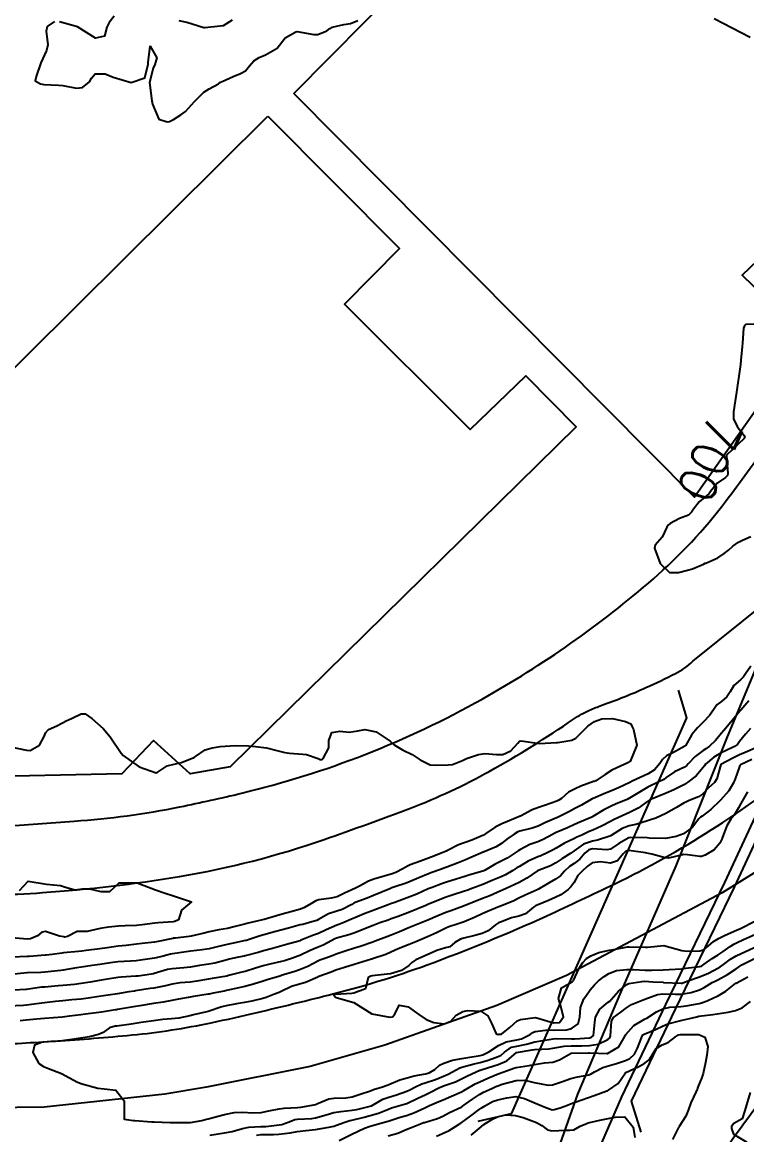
# Model space of a CAD drawing. Header units: metres. Extents: x 286371 to 293043, y 7462578 to 7466404.
# Drawn here: x 287426 to 287505.7, y 7465590.2 to 7465712.5 of the extents above; entities that cross this region are included whole.
import ezdxf
from ezdxf.enums import TextEntityAlignment as Align

# ---------------------------------------------------------------- set-up
doc = ezdxf.new("R2010")
doc.units = ezdxf.units.M
doc.header["$MEASUREMENT"] = 0
for name, color, linetype in [('Cotas', 45, 'Continuous'), ('Curvas de Nivel 1m', 11, 'Continuous'), ('Curvas de Nivel 5m', 15, 'Continuous'), ('Edificações', 30, 'Continuous'), ('Pontes_Viadutos_Tubos', 190, 'Continuous'), ('Vias primárias', 230, 'Continuous')]:
    doc.layers.add(name, color=color, linetype=linetype)
doc.styles.add('Style-STANDARD', font='STANDARD.shx')

msp = doc.modelspace()

# ---------------------------------------------------------------- linework, layer by layer
at = {"layer": 'Curvas de Nivel 1m', "flags": 128}
for points, elevation in [([(287505.95, 7465637.9), (287505.07, 7465636.86), (287505.03, 7465636.82), (287504.98, 7465636.76), (287504.12, 7465635.72), (287503.42, 7465634.89), (287503.21, 7465634.63), (287502.95, 7465634.33), (287502.28, 7465633.55), (287501.62, 7465632.91), (287501.21, 7465632.63), (287500.92, 7465632.45), (287500.06, 7465631.79), (287499.28, 7465630.95), (287499.1, 7465630.75), (287498.89, 7465630.6), (287497.78, 7465630.07), (287496.87, 7465629.45), (287496.6, 7465629.26), (287496.07, 7465629), (287494.85, 7465628.41), (287493.2, 7465627.41), (287492.84, 7465627.18), (287492.75, 7465627.14), (287492.57, 7465627.06), (287491.35, 7465626.56), (287490.82, 7465626.32), (287490, 7465625.91), (287488.81, 7465625.18), (287488.77, 7465625.15), (287488.68, 7465625.12), (287487.37, 7465624.57), (287486.79, 7465624.3), (287486.01, 7465623.93), (287484.78, 7465623.4), (287484.62, 7465623.33), (287484.35, 7465623.18), (287483.34, 7465622.63), (287482.76, 7465622.4), (287481.88, 7465622.09), (287480.75, 7465621.52), (287480.58, 7465621.4), (287480.37, 7465621.24), (287479.38, 7465620.61), (287478.73, 7465620.25), (287478.07, 7465619.93), (287476.95, 7465619.29), (287476.8, 7465619.21), (287476.71, 7465619.18), (287475.26, 7465618.76), (287474.7, 7465618.59), (287473.75, 7465618.28), (287472.69, 7465617.95), (287472.25, 7465617.8), (287471.11, 7465617.38), (287470.8, 7465617.26), (287470.68, 7465617.21), (287469.42, 7465616.65), (287468.67, 7465616.34), (287466.9, 7465615.69), (287466.66, 7465615.61), (287466.29, 7465615.46), (287465.12, 7465615.01), (287464.64, 7465614.84), (287463.66, 7465614.48), (287462.63, 7465614.05), (287462.26, 7465613.89), (287461.39, 7465613.53), (287460.84, 7465613.32), (287460.62, 7465613.23), (287459.47, 7465612.7), (287458.61, 7465612.32), (287458.07, 7465612.12), (287456.8, 7465611.6), (287456.66, 7465611.54), (287456.59, 7465611.52), (287455.09, 7465611.12), (287454.58, 7465610.97), (287453.56, 7465610.67), (287452.58, 7465610.4), (287452, 7465610.24), (287450.57, 7465609.86), (287450.43, 7465609.83), (287449.83, 7465609.71), (287448.8, 7465609.48), (287448.56, 7465609.42), (287447.22, 7465609.07), (287446.55, 7465608.95), (287445.52, 7465608.8), (287444.55, 7465608.63), (287443.8, 7465608.54), (287442.54, 7465608.44), (287442.02, 7465608.34), (287440.54, 7465607.9), (287440.49, 7465607.89), (287440.24, 7465607.85), (287438.77, 7465607.64), (287438.54, 7465607.61), (287436.93, 7465607.51), (287436.54, 7465607.47), (287435.21, 7465607.26), (287434.53, 7465607.15), (287433.51, 7465606.98), (287432.53, 7465606.82), (287431.79, 7465606.72), (287430.52, 7465606.6), (287429.98, 7465606.56), (287428.52, 7465606.43), (287428.16, 7465606.4), (287426.52, 7465606.16), (287426.43, 7465606.15), (287425.07, 7465606.09)], 699), ([(287424.92, 7465632.79), (287426.51, 7465632.46), (287426.91, 7465632.45), (287427.95, 7465633.01), (287428.48, 7465634.03), (287428.59, 7465634.38), (287428.94, 7465634.73), (287429.83, 7465635.13), (287430.96, 7465635.74), (287431.13, 7465635.82), (287431.53, 7465635.99), (287432.5, 7465636.45), (287432.97, 7465636.45), (287433.69, 7465635.95), (287434.95, 7465634.84), (287435.72, 7465633.92), (287436.91, 7465632.15), (287437.12, 7465631.9), (287438.89, 7465630.62), (287440.76, 7465629.96), (287440.88, 7465630.01), (287441.97, 7465630.74), (287442.89, 7465630.98), (287443.56, 7465631.13), (287444.9, 7465631.66), (287444.99, 7465631.7), (287445.1, 7465631.78), (287446.17, 7465632.51), (287446.92, 7465632.72), (287447.8, 7465632.86), (287448.92, 7465632.96), (287449.65, 7465632.99), (287450.92, 7465632.96), (287451.71, 7465632.89), (287452.92, 7465632.71), (287454.18, 7465632.38), (287454.91, 7465632.2), (287455.42, 7465632.13), (287456.91, 7465632.03), (287457.32, 7465632.01), (287458.57, 7465631.57), (287458.8, 7465631.46), (287458.9, 7465631.43), (287459.01, 7465631.45), (287459.15, 7465631.56), (287459.76, 7465632.72), (287459.74, 7465633.55), (287460.09, 7465634.41), (287460.95, 7465634.55), (287462, 7465634.46), (287462.95, 7465634.6), (287463.7, 7465634.74), (287464.95, 7465634.5), (287466.49, 7465633.45), (287466.93, 7465633.04), (287467.86, 7465632.49), (287468.91, 7465632.01), (287469.79, 7465631.4), (287470.9, 7465630.85), (287471.45, 7465630.82), (287472.89, 7465630.87), (287473.35, 7465630.9), (287474.47, 7465631.33), (287474.74, 7465631.48), (287474.9, 7465631.55), (287476.21, 7465632.01), (287476.91, 7465632.09), (287478.2, 7465631.99), (287478.91, 7465631.99), (287479.79, 7465632.38), (287480.55, 7465633.24), (287480.72, 7465633.45), (287480.93, 7465633.5), (287482.92, 7465633.2), (287484.79, 7465633.31), (287484.93, 7465633.33), (287486.5, 7465633.58), (287486.93, 7465633.8), (287487.61, 7465634.47), (287488.26, 7465635.12), (287488.96, 7465635.62), (287489.78, 7465635.91), (287490.97, 7465635.94), (287492.39, 7465635.63), (287492.96, 7465635.35), (287493.11, 7465635.04), (287493.25, 7465634.74), (287493.64, 7465633.03), (287492.9, 7465631.22), (287492.64, 7465631.06), (287491.42, 7465630.54), (287490.88, 7465630.26), (287490.16, 7465629.81), (287489.11, 7465629.11), (287488.94, 7465629.04), (287488.86, 7465629.01), (287487.49, 7465628.5), (287486.85, 7465628.23), (287486.13, 7465627.87), (287485.34, 7465627.17), (287485.05, 7465626.96), (287484.83, 7465626.86), (287483.6, 7465626.41), (287482.82, 7465626.15), (287482.12, 7465625.91), (287480.84, 7465625.23), (287480.82, 7465625.22), (287479.42, 7465624.63), (287478.79, 7465624.36), (287478.05, 7465624.01), (287477.02, 7465623.29), (287476.87, 7465623.19), (287476.77, 7465623.14), (287475.5, 7465622.58), (287474.76, 7465622.33), (287474.01, 7465622.08), (287472.74, 7465621.39), (287472.72, 7465621.38), (287472.67, 7465621.36), (287471.31, 7465620.81), (287470.73, 7465620.6), (287469.85, 7465620.28), (287468.72, 7465619.85), (287468.42, 7465619.72), (287467.9, 7465619.43), (287467.11, 7465619.03), (287466.71, 7465618.88), (287465.84, 7465618.6), (287464.7, 7465618.28), (287464.11, 7465618.07), (287463.12, 7465617.51), (287462.84, 7465617.36), (287462.68, 7465617.29), (287461.47, 7465616.73), (287460.67, 7465616.36), (287460.03, 7465616.19), (287458.66, 7465616), (287458.33, 7465615.91), (287457.78, 7465615.59), (287457.08, 7465615.17), (287456.64, 7465615), (287455.58, 7465614.68), (287454.64, 7465614.43), (287454.02, 7465614.26), (287452.63, 7465613.87), (287452.46, 7465613.83), (287451.83, 7465613.68), (287450.87, 7465613.44), (287450.62, 7465613.37), (287449.3, 7465613.03), (287448.61, 7465612.88), (287447.65, 7465612.7), (287446.61, 7465612.48), (287446.03, 7465612.34), (287444.61, 7465612.03), (287444.4, 7465611.99), (287442.88, 7465611.81), (287442.63, 7465611.79), (287442.6, 7465611.78), (287440.99, 7465611.44), (287440.6, 7465611.37), (287439.24, 7465611.22), (287438.59, 7465611.14), (287437.48, 7465611), (287436.59, 7465610.91), (287435.39, 7465610.74), (287434.58, 7465610.62), (287433.06, 7465610.44), (287432.58, 7465610.38), (287432.22, 7465610.34), (287430.58, 7465610.18), (287430.41, 7465610.17), (287429.33, 7465610.02), (287428.67, 7465609.94), (287428.57, 7465609.92), (287426.84, 7465609.79), (287426.57, 7465609.78), (287424.94, 7465609.72)], 701), ([(287506.15, 7465634.85), (287505.59, 7465634.21), (287504.93, 7465633.41), (287504.69, 7465633.11), (287504.36, 7465632.87), (287503.39, 7465632.41), (287502.91, 7465632.19), (287502.1, 7465631.71), (287501.19, 7465630.92), (287501.06, 7465630.76), (287500.89, 7465630.51), (287500.15, 7465629.66), (287499.26, 7465628.95), (287499.02, 7465628.79), (287498.86, 7465628.7), (287497.71, 7465628.11), (287496.85, 7465627.76), (287495.07, 7465627.02), (287494.83, 7465626.87), (287493.77, 7465626.09), (287492.81, 7465625.62), (287492.42, 7465625.45), (287491.62, 7465625.07), (287491.07, 7465624.81), (287490.8, 7465624.66), (287489.76, 7465624.12), (287488.78, 7465623.69), (287488.39, 7465623.51), (287487.57, 7465623.13), (287487.02, 7465622.89), (287486.77, 7465622.77), (287485.68, 7465622.24), (287484.75, 7465621.7), (287484.42, 7465621.5), (287483.77, 7465621.19), (287483.06, 7465620.87), (287482.74, 7465620.74), (287481.69, 7465620.25), (287480.72, 7465619.69), (287480.44, 7465619.52), (287479.99, 7465619.25), (287479.18, 7465618.78), (287478.7, 7465618.55), (287477.81, 7465618.16), (287476.69, 7465617.71), (287476.39, 7465617.6), (287475.61, 7465617.31), (287474.95, 7465617.05), (287474.68, 7465616.96), (287473.45, 7465616.57), (287472.67, 7465616.3), (287471.99, 7465616.04), (287470.66, 7465615.49), (287470.59, 7465615.46), (287470.43, 7465615.39), (287468.64, 7465614.66), (287467.37, 7465614.18), (287466.63, 7465613.91), (287466.3, 7465613.79), (287465.36, 7465613.47), (287464.82, 7465613.28), (287464.62, 7465613.2), (287463.41, 7465612.7), (287462.61, 7465612.39), (287461.95, 7465612.18), (287460.6, 7465611.79), (287460.42, 7465611.72), (287460.1, 7465611.55), (287459.12, 7465611.03), (287458.58, 7465610.8), (287457.72, 7465610.45), (287456.57, 7465609.91), (287456.35, 7465609.82), (287455.78, 7465609.62), (287454.88, 7465609.31), (287454.56, 7465609.22), (287453.28, 7465608.93), (287452.55, 7465608.75), (287451.71, 7465608.51), (287450.54, 7465608.15), (287450.19, 7465608.05), (287448.86, 7465607.72), (287448.6, 7465607.66), (287448.53, 7465607.64), (287446.91, 7465607.37), (287446.53, 7465607.29), (287445.23, 7465607.06), (287444.52, 7465606.98), (287443.42, 7465606.9), (287442.52, 7465606.73), (287441.78, 7465606.56), (287440.51, 7465606.31), (287440.12, 7465606.25), (287438.51, 7465606.01), (287438.39, 7465605.99), (287437.77, 7465605.89), (287436.5, 7465605.68), (287434.98, 7465605.46), (287434.5, 7465605.38), (287433.27, 7465605.19), (287432.5, 7465605.1), (287431.48, 7465605.01), (287430.5, 7465604.92), (287429.68, 7465604.84), (287428.49, 7465604.7), (287427.91, 7465604.63), (287426.49, 7465604.42), (287426.16, 7465604.4), (287424.49, 7465604.33)], 698), ([(287506.92, 7465632.79), (287505.55, 7465632.22), (287504.91, 7465631.94), (287504.18, 7465631.6), (287502.89, 7465630.89), (287502.44, 7465629.33), (287502.16, 7465628.9), (287501.48, 7465628.29), (287500.84, 7465627.65), (287500.43, 7465627.35), (287499.4, 7465626.95), (287499.01, 7465626.77), (287498.83, 7465626.67), (287498.01, 7465626.16), (287496.81, 7465625.51), (287495.74, 7465625.01), (287495.04, 7465624.79), (287494.8, 7465624.71), (287493.53, 7465624.31), (287492.79, 7465624.14), (287492.01, 7465623.84), (287490.82, 7465623.08), (287490.79, 7465623.07), (287490.77, 7465623.06), (287489.3, 7465622.57), (287488.76, 7465622.48), (287487.76, 7465622.13), (287486.75, 7465621.39), (287486.61, 7465621.29), (287486.37, 7465621.15), (287485.38, 7465620.52), (287484.73, 7465620.07), (287484.15, 7465619.75), (287482.71, 7465619.2), (287481.53, 7465618.4), (287480.69, 7465617.93), (287480.23, 7465617.71), (287479.26, 7465617.26), (287478.87, 7465617.08), (287478.68, 7465616.99), (287477.48, 7465616.47), (287476.67, 7465616.15), (287476.05, 7465615.92), (287474.65, 7465615.35), (287474.63, 7465615.35), (287474.57, 7465615.33), (287473.18, 7465614.81), (287472.64, 7465614.62), (287471.75, 7465614.25), (287470.63, 7465613.77), (287469.72, 7465613.4), (287468.62, 7465612.96), (287467.54, 7465612.51), (287466.6, 7465612.13), (287466.12, 7465611.95), (287464.87, 7465611.48), (287464.67, 7465611.4), (287464.59, 7465611.37), (287463.2, 7465610.89), (287462.58, 7465610.7), (287461.68, 7465610.42), (287460.57, 7465610.03), (287460.22, 7465609.89), (287459.31, 7465609.56), (287458.76, 7465609.37), (287458.56, 7465609.27), (287457.44, 7465608.7), (287456.54, 7465608.33), (287456.01, 7465608.14), (287454.53, 7465607.68), (287454.5, 7465607.67), (287454.37, 7465607.64), (287452.97, 7465607.21), (287452.53, 7465607.07), (287451.47, 7465606.73), (287450.52, 7465606.49), (287449.87, 7465606.35), (287448.51, 7465606.04), (287448.25, 7465605.99), (287447.05, 7465605.75), (287446.6, 7465605.65), (287446.5, 7465605.63), (287444.88, 7465605.39), (287444.5, 7465605.33), (287443.22, 7465605.08), (287442.49, 7465604.93), (287441.55, 7465604.76), (287440.49, 7465604.6), (287438.97, 7465604.37), (287438.48, 7465604.28), (287436.51, 7465603.95), (287436.47, 7465603.95), (287436.45, 7465603.94), (287436.28, 7465603.92), (287434.75, 7465603.66), (287434.47, 7465603.62), (287433.01, 7465603.43), (287432.47, 7465603.37), (287431.24, 7465603.22), (287430.47, 7465603.12), (287429.46, 7465603.03), (287428.47, 7465602.96), (287427.62, 7465602.89), (287426.47, 7465602.8), (287425.8, 7465602.73)], 697), ([(287506.29, 7465631.46), (287505.05, 7465630.86), (287504.97, 7465630.79), (287504.89, 7465630.58), (287504.44, 7465629.3), (287504.27, 7465628.87), (287503.74, 7465627.99), (287502.84, 7465626.97), (287502.79, 7465626.94), (287502.76, 7465626.9), (287501.79, 7465625.94), (287500.81, 7465625.22), (287500.63, 7465625.1), (287500.46, 7465624.93), (287499.74, 7465623.99), (287498.78, 7465623.28), (287497.97, 7465622.97), (287496.77, 7465622.77), (287494.99, 7465622.81), (287494.77, 7465622.82), (287492.94, 7465622.88), (287492.77, 7465622.84), (287491.64, 7465622.19), (287490.75, 7465621.59), (287490.34, 7465621.5), (287488.75, 7465621.61), (287488.36, 7465621.51), (287487.93, 7465621.13), (287487.37, 7465620.5), (287486.73, 7465620.01), (287486.21, 7465619.67), (287485.67, 7465619.16), (287485.22, 7465618.65), (287484.7, 7465618.28), (287483.98, 7465617.9), (287482.81, 7465617.2), (287482.73, 7465617.16), (287482.68, 7465617.13), (287481.36, 7465616.53), (287480.67, 7465616.19), (287480.03, 7465615.88), (287478.65, 7465615.31), (287478.62, 7465615.3), (287478.54, 7465615.27), (287477.21, 7465614.72), (287476.64, 7465614.46), (287475.85, 7465614.1), (287474.63, 7465613.59), (287474.43, 7465613.52), (287473.87, 7465613.34), (287472.94, 7465613.03), (287472.62, 7465612.89), (287471.59, 7465612.39), (287470.6, 7465611.94), (287469.32, 7465611.41), (287468.59, 7465611.12), (287467.4, 7465610.62), (287466.58, 7465610.25), (287466.01, 7465610.02), (287464.56, 7465609.52), (287464.54, 7465609.51), (287464.45, 7465609.49), (287463.01, 7465609.06), (287462.56, 7465608.92), (287461.49, 7465608.59), (287460.54, 7465608.27), (287460.02, 7465608.08), (287458.65, 7465607.57), (287458.57, 7465607.54), (287458.53, 7465607.52), (287457.19, 7465606.93), (287456.52, 7465606.74), (287455.66, 7465606.47), (287454.51, 7465605.93), (287454.3, 7465605.84), (287453.77, 7465605.65), (287452.88, 7465605.28), (287452.5, 7465605.16), (287451.28, 7465604.89), (287450.49, 7465604.74), (287449.62, 7465604.58), (287448.48, 7465604.36), (287447.98, 7465604.24), (287446.47, 7465603.75), (287444.89, 7465603.36), (287444.47, 7465603.26), (287443.25, 7465603.02), (287442.46, 7465602.94), (287441.49, 7465602.86), (287440.46, 7465602.73), (287439.11, 7465602.53), (287438.45, 7465602.42), (287438, 7465602.34), (287436.45, 7465602.14), (287436.25, 7465602.11), (287435.64, 7465601.93), (287434.93, 7465601.44), (287434.43, 7465601.22), (287433.42, 7465600.96), (287432.43, 7465600.8), (287431.73, 7465600.68), (287430.42, 7465600.5), (287429.97, 7465600.46), (287428.42, 7465600.36), (287428.14, 7465600.32), (287427.38, 7465600.05), (287427.22, 7465599.24), (287427.87, 7465598.04), (287428.38, 7465597.7), (287428.92, 7465597.48), (287430.37, 7465596.94), (287432.1, 7465595.98), (287432.35, 7465595.88), (287432.49, 7465595.83), (287434.34, 7465595.3), (287435.04, 7465595.24), (287436.34, 7465595.08), (287437.26, 7465593.9), (287437.26, 7465592.95), (287437.24, 7465591.9), (287438.29, 7465591.76), (287438.43, 7465591.75), (287440.29, 7465591.61), (287440.54, 7465591.6), (287442.29, 7465591.55), (287442.57, 7465591.54), (287444.29, 7465591.52), (287444.53, 7465591.55), (287445.8, 7465591.77), (287446.3, 7465591.89), (287446.47, 7465591.94), (287448.3, 7465592.43), (287449.36, 7465592.65), (287450.31, 7465592.67), (287451.38, 7465592.6), (287452.31, 7465592.65), (287453.17, 7465592.8), (287454.31, 7465593.02), (287454.84, 7465593.1), (287456.32, 7465593.19), (287456.69, 7465593.22), (287458.32, 7465593.53), (287458.36, 7465593.54), (287458.45, 7465593.57), (287459.75, 7465594.14), (287460.33, 7465594.22), (287461.62, 7465594.24), (287462.34, 7465594.37), (287463.19, 7465594.65), (287464.35, 7465595.03), (287464.68, 7465595.15), (287465.66, 7465595.46), (287466.17, 7465595.65), (287466.36, 7465595.73), (287467.58, 7465596.23), (287468.37, 7465596.46), (287469.13, 7465596.65), (287470.38, 7465596.87), (287470.78, 7465596.99), (287471.41, 7465597.38), (287471.94, 7465597.83), (287472.39, 7465598.07), (287473.35, 7465598.4), (287474.4, 7465598.58), (287475.06, 7465598.67), (287476.41, 7465598.91), (287476.71, 7465598.99), (287477.35, 7465599.29), (287478.42, 7465599.99), (287479.26, 7465600.42), (287480.43, 7465600.61), (287480.94, 7465600.72), (287481.92, 7465601.21), (287482.21, 7465601.44), (287482.44, 7465601.54), (287483.9, 7465601.72), (287484.44, 7465601.69), (287485.89, 7465601.71), (287486.44, 7465601.87), (287487.18, 7465602.4), (287487.38, 7465603.13), (287487.43, 7465604.18), (287487.81, 7465605.12), (287488.1, 7465605.53), (287488.51, 7465606.13), (287488.96, 7465606.67), (287489.42, 7465607.1), (287490.05, 7465607.58), (287490.55, 7465607.9), (287491.38, 7465608.23), (287492.55, 7465608.34), (287493.26, 7465608.34), (287494.54, 7465608.3), (287495.27, 7465608.29), (287496.54, 7465608.33), (287497.19, 7465608.34), (287498.55, 7465608.43), (287499.01, 7465608.49), (287500.55, 7465608.69), (287500.74, 7465608.74), (287501.04, 7465608.93), (287501.93, 7465609.55), (287502.57, 7465609.98), (287503.13, 7465610.34), (287503.91, 7465610.88), (287504.32, 7465611.15), (287504.59, 7465611.29), (287505.37, 7465611.64), (287506.6, 7465612.19)], 696), ([(287425.72, 7465617.04), (287426.69, 7465618.06), (287428.69, 7465617.72), (287430.26, 7465617.58), (287430.69, 7465617.45), (287431.81, 7465617.11), (287432.68, 7465617.22), (287433.42, 7465617.21), (287434.68, 7465616.94), (287435.66, 7465616.94), (287436.69, 7465617.9), (287438.69, 7465617.87), (287438.69, 7465617.87), (287440.68, 7465617.13), (287441.74, 7465616.76), (287442.67, 7465616.44), (287444.66, 7465615.78), (287443.56, 7465614.89), (287443.21, 7465613.81), (287442.82, 7465613.63), (287442.63, 7465613.6), (287440.97, 7465613.5), (287440.63, 7465613.46), (287439.24, 7465613.25), (287438.62, 7465613.2), (287437.36, 7465613.16), (287436.62, 7465613.11), (287435.52, 7465613.02), (287434.62, 7465612.86), (287433.19, 7465612.54), (287432.61, 7465612.54), (287432.06, 7465612.54), (287431.02, 7465612), (287430.68, 7465611.92), (287430.6, 7465611.93), (287430.15, 7465612.01), (287428.61, 7465612.54), (287428.19, 7465612.46), (287427.71, 7465612.05), (287426.95, 7465611.71), (287426.6, 7465611.68), (287424.87, 7465611.82)], 702), ([(287446.67, 7465590.15), (287448.27, 7465590.4), (287449.12, 7465590.56), (287450.28, 7465590.88), (287450.95, 7465591.02), (287452.29, 7465591.08), (287452.83, 7465591.11), (287454.29, 7465591.28), (287454.59, 7465591.33), (287455.4, 7465591.62), (287456.03, 7465591.87), (287456.3, 7465591.92), (287457.89, 7465591.99), (287458.3, 7465592.06), (287459.48, 7465592.39), (287460.31, 7465592.62), (287461.08, 7465592.76), (287462.31, 7465592.88), (287462.85, 7465592.97), (287464.32, 7465593.34), (287464.44, 7465593.37), (287464.64, 7465593.48), (287465.7, 7465594.09), (287466.34, 7465594.33), (287467.2, 7465594.58), (287468.35, 7465594.99), (287468.65, 7465595.12), (287469.2, 7465595.41), (287469.99, 7465595.77), (287470.36, 7465595.88), (287471.48, 7465596.26), (287472.37, 7465596.63), (287472.88, 7465596.86), (287473.75, 7465597.34), (287474.17, 7465597.56), (287474.39, 7465597.63), (287475.73, 7465597.97), (287476.39, 7465598.12), (287477.3, 7465598.38), (287478.4, 7465598.79), (287478.72, 7465598.95), (287479.09, 7465599.25), (287479.86, 7465599.8), (287480.42, 7465599.94), (287481.5, 7465600.14), (287482.42, 7465600.4), (287483.09, 7465600.53), (287484.43, 7465600.73), (287484.83, 7465600.77), (287486.43, 7465600.75), (287486.81, 7465600.75), (287488.43, 7465600.86), (287488.64, 7465600.91), (287488.85, 7465601.11), (287489.01, 7465602.55), (287489.09, 7465603.11), (287489.56, 7465604.01), (287490.49, 7465604.76), (287490.68, 7465604.89), (287490.86, 7465605.08), (287491.62, 7465605.96), (287492.52, 7465606.7), (287492.77, 7465606.8), (287494.19, 7465607.03), (287494.49, 7465607.06), (287494.52, 7465607.06), (287495.4, 7465607.01), (287496.52, 7465606.95), (287496.58, 7465606.94), (287498.52, 7465606.84), (287498.63, 7465606.85), (287498.89, 7465606.96), (287500.07, 7465607.41), (287500.53, 7465607.55), (287501.51, 7465607.95), (287502.55, 7465608.5), (287502.8, 7465608.65), (287503.15, 7465608.9), (287503.95, 7465609.5), (287504.57, 7465609.86), (287506.54, 7465610.79)], 697), ([(287451.8, 7465590.15), (287452.27, 7465590.21), (287453.69, 7465590.22), (287454.27, 7465590.25), (287455.5, 7465590.39), (287456.28, 7465590.53), (287457.23, 7465590.64), (287458.28, 7465590.75), (287459.75, 7465591.02), (287460.29, 7465591.14), (287461.4, 7465591.53), (287462.08, 7465591.74), (287462.3, 7465591.79), (287463.66, 7465592.14), (287464.31, 7465592.29), (287465.23, 7465592.55), (287466.32, 7465593), (287466.64, 7465593.13), (287467.69, 7465593.43), (287468.18, 7465593.58), (287468.33, 7465593.63), (287469.53, 7465594.2), (287470.34, 7465594.59), (287470.88, 7465594.85), (287471.92, 7465595.37), (287472.22, 7465595.5), (287472.36, 7465595.55), (287473.7, 7465596), (287474.36, 7465596.32), (287475.02, 7465596.67), (287476.37, 7465597.29), (287476.41, 7465597.3), (287477.91, 7465597.75), (287478.39, 7465597.9), (287479.33, 7465598.31), (287480.4, 7465599.23), (287482.11, 7465599.51), (287482.41, 7465599.55), (287483.94, 7465599.65), (287484.41, 7465599.71), (287485.65, 7465599.92), (287486.42, 7465599.96), (287487.56, 7465599.98), (287488.42, 7465600.01), (287489.37, 7465600.15), (287490.43, 7465600.67), (287490.66, 7465600.85), (287490.75, 7465601.08), (287490.85, 7465602.68), (287491.08, 7465603.08), (287491.88, 7465603.66), (287492.48, 7465604.14), (287493.04, 7465604.49), (287494.33, 7465605.03), (287494.45, 7465605.07), (287494.5, 7465605.09), (287495.89, 7465605.62), (287496.5, 7465605.68), (287497.85, 7465605.63), (287498.5, 7465605.64), (287499.62, 7465605.83), (287500.51, 7465606.13), (287501.05, 7465606.39), (287501.93, 7465606.91), (287502.31, 7465607.12), (287502.53, 7465607.22), (287503.62, 7465607.81), (287504.55, 7465608.43), (287504.8, 7465608.62), (287505.19, 7465608.86), (287506.56, 7465609.55)], 698), ([(287460.88, 7465589.54), (287462.28, 7465590.26), (287463.69, 7465590.9), (287464.29, 7465591.13), (287464.55, 7465591.22), (287465.46, 7465591.47), (287466.12, 7465591.63), (287466.3, 7465591.68), (287467.61, 7465592.12), (287468.3, 7465592.32), (287469.12, 7465592.6), (287470.31, 7465593.15), (287470.48, 7465593.23), (287470.84, 7465593.39), (287471.86, 7465593.83), (287472.33, 7465594.03), (287473.26, 7465594.42), (287474.34, 7465594.89), (287474.62, 7465595.05), (287475.04, 7465595.32), (287475.87, 7465595.79), (287476.35, 7465596.02), (287477.25, 7465596.4), (287478.37, 7465596.88), (287479.41, 7465597.25), (287480.11, 7465597.51), (287480.38, 7465597.59), (287481.78, 7465597.82), (287482.38, 7465597.93), (287483.49, 7465598.09), (287484.39, 7465598.18), (287485.14, 7465598.42), (287486.4, 7465599.14), (287488.33, 7465599.19), (287488.41, 7465599.19), (287490.37, 7465599.12), (287490.4, 7465599.13), (287491.64, 7465599.84), (287492.36, 7465601.06), (287492.38, 7465601.11), (287492.44, 7465601.22), (287493.29, 7465602.21), (287494.46, 7465602.88), (287494.56, 7465602.92), (287494.74, 7465603.02), (287495.79, 7465603.69), (287496.48, 7465604.03), (287497.25, 7465604.21), (287498.48, 7465604.3), (287499.07, 7465604.37), (287500.49, 7465604.62), (287500.74, 7465604.68), (287501.37, 7465604.92), (287502.15, 7465605.26), (287502.5, 7465605.43), (287503.44, 7465605.96), (287504.52, 7465606.84), (287504.54, 7465606.86), (287504.57, 7465606.87), (287505.85, 7465607.54)], 699), ([(287471.6, 7465590.04), (287472.27, 7465590.33), (287472.98, 7465590.65), (287474.09, 7465591.34), (287474.21, 7465591.41), (287474.29, 7465591.45), (287475.37, 7465592.25), (287476.31, 7465592.97), (287476.5, 7465593.11), (287476.8, 7465593.3), (287477.77, 7465593.84), (287478.33, 7465594.03), (287479.34, 7465594.25), (287480.33, 7465594.4), (287481.29, 7465594.18), (287482.32, 7465593.72), (287483.64, 7465593.18), (287484.13, 7465592.99), (287484.31, 7465592.94), (287484.53, 7465592.95), (287485.2, 7465593.16), (287486.01, 7465593.45), (287486.32, 7465593.57), (287487.47, 7465593.98), (287488.33, 7465594.3), (287488.93, 7465594.51), (287490.34, 7465595), (287490.4, 7465595.03), (287490.53, 7465595.08), (287491.58, 7465595.84), (287492.37, 7465596.98), (287492.4, 7465597.03), (287492.44, 7465597.05), (287493.78, 7465597.64), (287494.39, 7465597.98), (287494.98, 7465598.43), (287495.36, 7465599.01), (287495.75, 7465599.67), (287496.42, 7465600.09), (287497.07, 7465600.34), (287497.89, 7465600.97), (287498.23, 7465601.18), (287498.44, 7465601.21), (287500.15, 7465601.22), (287500.44, 7465601.2), (287501.13, 7465600.92), (287501.44, 7465599.9), (287501.32, 7465598.92), (287501.17, 7465598.14), (287500.93, 7465596.93), (287500.8, 7465596.5), (287500.35, 7465595.41), (287500.22, 7465595.07), (287500.16, 7465594.94), (287499.58, 7465593.69), (287499.32, 7465592.95), (287499.02, 7465592.24), (287498.29, 7465591.09), (287498.24, 7465591.01), (287498.21, 7465590.97), (287497.57, 7465589.67)], 701), ([(287475.42, 7465590.16), (287476.28, 7465590.88), (287476.52, 7465591.07), (287476.82, 7465591.3), (287477.7, 7465591.87), (287478.3, 7465592.17), (287479.19, 7465592.37), (287480.3, 7465592.32), (287481.15, 7465592.08), (287482.29, 7465591.65), (287482.61, 7465591.53), (287483.18, 7465591.2), (287483.82, 7465590.73), (287484.28, 7465590.63), (287485.82, 7465590.7), (287486.28, 7465590.68), (287486.69, 7465590.73), (287487.41, 7465591.13), (287488.01, 7465591.4), (287488.29, 7465591.49), (287489.58, 7465591.81), (287490.3, 7465591.95), (287491.24, 7465592.13), (287492.3, 7465592.17), (287493.24, 7465591.04), (287493.43, 7465589.88)], 702)]:
    msp.add_lwpolyline(points, dxfattribs=dict(at, elevation=elevation))
at = {"layer": 'Curvas de Nivel 5m', "flags": 128}
for points, elevation in [([(287429.6, 7465712.56), (287428.78, 7465712.03), (287428.66, 7465711.5), (287428.85, 7465710.03), (287428.72, 7465709.4), (287428.07, 7465708.04), (287427.58, 7465706.52), (287427.46, 7465706.05), (287428.03, 7465705.72), (287428.4, 7465705.67), (287430.03, 7465705.59), (287430.5, 7465705.53), (287432.02, 7465705.25), (287432.67, 7465705.32), (287433.44, 7465705.96), (287433.67, 7465706.33), (287434.05, 7465706.84), (287435.17, 7465706.81), (287436.04, 7465706.46), (287438.03, 7465705.89), (287439.52, 7465706.4), (287439.87, 7465707.87), (287439.88, 7465708.06), (287440.09, 7465709.86), (287440.83, 7465708.6), (287440.62, 7465707.86), (287440.45, 7465707.46), (287440.03, 7465705.86), (287440.3, 7465703.86), (287440.37, 7465703.49), (287441.06, 7465701.85), (287441.97, 7465701.54), (287442.22, 7465701.58), (287442.67, 7465701.82), (287443.48, 7465702.31), (287443.99, 7465702.68), (287444.98, 7465703.79), (287446.02, 7465704.82), (287446.61, 7465705.17), (287447.64, 7465705.74), (287447.86, 7465705.91), (287448.04, 7465706), (287449.24, 7465706.52), (287450.05, 7465706.86), (287450.59, 7465707.17), (287451.04, 7465707.69), (287451.51, 7465708.24), (287452.08, 7465708.63), (287452.81, 7465708.93), (287454.09, 7465709.64), (287454.95, 7465710.8), (287456.12, 7465711.45), (287456.27, 7465711.47), (287458.12, 7465711.16), (287458.56, 7465711.14), (287459.55, 7465711.56), (287459.87, 7465711.81), (287460.13, 7465711.95), (287461.41, 7465712.26), (287462.14, 7465712.34), (287462.96, 7465712.7)], 700), ([(287436.15, 7465713.17), (287435.58, 7465712.48), (287435.33, 7465711.94), (287435.09, 7465710.97), (287434.11, 7465710.76), (287432.13, 7465711.98), (287430.14, 7465712.55)], 700), ([(287449.14, 7465712.72), (287448.13, 7465712.11), (287447.8, 7465712.07), (287446.13, 7465711.88), (287446, 7465711.89), (287444.13, 7465712.45), (287443.3, 7465712.64)], 700), ([(287502.14, 7465712.91), (287504.13, 7465711.88), (287506.11, 7465710.85)], 700), ([(287507.18, 7465679.29), (287505.63, 7465679.28), (287505.43, 7465679.05), (287505.38, 7465678.86), (287505.25, 7465677.21), (287505.22, 7465676.86), (287505.09, 7465675.34), (287505.03, 7465674.86), (287504.84, 7465673.57), (287504.73, 7465672.87), (287504.58, 7465671.81), (287504.44, 7465670.87), (287504.26, 7465669.65), (287504.28, 7465668.88), (287504.66, 7465668.07), (287505.45, 7465667.08), (287505.5, 7465666.85), (287505.44, 7465666.73), (287503.5, 7465664.89), (287503.49, 7465664.82), (287503.65, 7465662.89), (287503.59, 7465662.68), (287503.38, 7465662.46), (287502.46, 7465661.82), (287501.74, 7465660.92), (287501.59, 7465660.68), (287501.35, 7465660.45), (287500.5, 7465659.78), (287499.85, 7465658.95), (287499.64, 7465658.63), (287499.31, 7465658.31), (287498.33, 7465657.95), (287497.3, 7465657.4), (287497.08, 7465657.2), (287496.94, 7465656.99), (287496.41, 7465655.87), (287495.64, 7465655.01), (287495.58, 7465654.69), (287496.2, 7465653), (287497.22, 7465652.01), (287498.2, 7465651.99), (287499.22, 7465652.27), (287499.76, 7465652.41), (287500.95, 7465652.93), (287501.15, 7465653.01), (287501.24, 7465653.04), (287502.53, 7465653.62), (287503.25, 7465654.08), (287503.71, 7465654.44), (287504.21, 7465654.88), (287504.81, 7465655.33), (287505.27, 7465655.56), (287506.18, 7465655.95)], 700), ([(287506.19, 7465641.72), (287505.6, 7465640.86), (287505.37, 7465640.52), (287505.03, 7465640.21), (287504.31, 7465639.59), (287503.89, 7465638.88), (287503.55, 7465638.35), (287503, 7465637.86), (287502.44, 7465637.45), (287502.05, 7465636.91), (287501.61, 7465636.28), (287500.96, 7465635.57), (287500.63, 7465635.26), (287500.31, 7465634.93), (287499.7, 7465634.19), (287498.97, 7465632.95), (287498.95, 7465632.93), (287498.92, 7465632.91), (287497.66, 7465632.22), (287496.91, 7465631.83), (287496.44, 7465631.45), (287496.18, 7465631), (287495.59, 7465630.3), (287494.88, 7465629.88), (287493.13, 7465629.05), (287492.86, 7465628.91), (287491.62, 7465628.31), (287490.85, 7465627.99), (287490.19, 7465627.75), (287488.83, 7465627.17), (287488.8, 7465627.15), (287488.73, 7465627.12), (287487.54, 7465626.42), (287486.82, 7465626.04), (287486.23, 7465625.73), (287485.14, 7465625.17), (287484.91, 7465625.06), (287484.8, 7465625.02), (287483.51, 7465624.48), (287482.79, 7465624.13), (287482.11, 7465623.89), (287480.78, 7465623.58), (287480.53, 7465623.49), (287480.13, 7465623.24), (287479.35, 7465622.67), (287478.76, 7465622.2), (287478.18, 7465621.85), (287476.85, 7465621.29), (287476.77, 7465621.27), (287476.74, 7465621.25), (287475.39, 7465620.66), (287474.73, 7465620.38), (287473.99, 7465620.07), (287472.72, 7465619.61), (287472.53, 7465619.54), (287472.05, 7465619.36), (287471.08, 7465619.01), (287470.71, 7465618.87), (287469.65, 7465618.45), (287468.69, 7465618.03), (287468.25, 7465617.86), (287467.03, 7465617.44), (287466.68, 7465617.32), (287466.47, 7465617.24), (287464.67, 7465616.5), (287463.96, 7465616.2), (287462.66, 7465615.71), (287462.52, 7465615.65), (287462.28, 7465615.52), (287461.22, 7465614.96), (287460.64, 7465614.76), (287459.72, 7465614.48), (287458.63, 7465613.86), (287458.44, 7465613.76), (287457.88, 7465613.59), (287456.9, 7465613.32), (287456.62, 7465613.25), (287455.34, 7465612.9), (287454.61, 7465612.7), (287453.78, 7465612.48), (287452.6, 7465612.16), (287452.22, 7465612.05), (287451.1, 7465611.69), (287450.72, 7465611.56), (287450.59, 7465611.53), (287449.1, 7465611.2), (287448.58, 7465611.1), (287447.47, 7465610.85), (287446.58, 7465610.64), (287445.84, 7465610.51), (287444.58, 7465610.36), (287444.07, 7465610.29), (287442.57, 7465610.07), (287442.36, 7465610.03), (287441.54, 7465609.83), (287440.76, 7465609.65), (287440.57, 7465609.61), (287439.05, 7465609.38), (287438.57, 7465609.32), (287437.96, 7465609.28), (287436.56, 7465609.2), (287435.73, 7465609.09), (287434.56, 7465608.9), (287433.73, 7465608.78), (287432.55, 7465608.61), (287432.01, 7465608.53), (287430.55, 7465608.29), (287430.3, 7465608.26), (287428.54, 7465608.05), (287428.53, 7465608.05), (287428.09, 7465608.04), (287426.61, 7465608), (287426.54, 7465607.99), (287424.82, 7465607.81)], 700), ([(287505.81, 7465627.89), (287505.21, 7465626.86), (287505.08, 7465626.62), (287504.82, 7465626.12), (287504.34, 7465625.34), (287503.97, 7465624.88), (287503.52, 7465624.16), (287503.06, 7465622.89), (287502.98, 7465622.68), (287502.76, 7465622.25), (287502.13, 7465621.53), (287501.14, 7465620.92), (287500.74, 7465620.78), (287500.59, 7465620.78), (287499.21, 7465620.96), (287498.77, 7465620.99), (287498.74, 7465620.99), (287498.65, 7465620.97), (287497.12, 7465620.61), (287496.74, 7465620.62), (287495.29, 7465621.02), (287494.75, 7465621.15), (287494.6, 7465621.17), (287492.75, 7465621.45), (287492.44, 7465621.37), (287492.14, 7465621.06), (287491.51, 7465620.3), (287490.73, 7465620.04), (287489.63, 7465620.2), (287488.73, 7465620.1), (287488.17, 7465619.68), (287487.57, 7465619.13), (287487.16, 7465618.68), (287486.7, 7465617.89), (287486.38, 7465617.46), (287486.07, 7465617.15), (287485.28, 7465616.56), (287484.67, 7465616.27), (287483.91, 7465615.94), (287482.66, 7465615.44), (287482.5, 7465615.37), (287482.28, 7465615.21), (287481.39, 7465614.47), (287480.64, 7465614.23), (287479.86, 7465614.02), (287478.63, 7465613.57), (287478.41, 7465613.48), (287478.09, 7465613.27), (287477.29, 7465612.61), (287476.61, 7465612.31), (287475.82, 7465612.09), (287474.6, 7465611.79), (287474.24, 7465611.69), (287473.61, 7465611.34), (287473.07, 7465610.86), (287472.58, 7465610.72), (287471.64, 7465610.43), (287470.57, 7465609.97), (287469.33, 7465609.41), (287468.87, 7465609.11), (287468.55, 7465608.8), (287467.76, 7465608.23), (287466.54, 7465607.88), (287466.17, 7465607.83), (287464.54, 7465607.67), (287464.38, 7465607.64), (287464.1, 7465607.49), (287463.79, 7465606.22), (287462.51, 7465605.75), (287462.3, 7465605.73), (287460.5, 7465605.6), (287460.46, 7465605.59), (287460.3, 7465605.55), (287460.5, 7465605.31), (287460.83, 7465605.21), (287462.49, 7465604.71), (287464.47, 7465603.48), (287466.47, 7465603.1), (287466.76, 7465603.16), (287467.02, 7465603.45), (287467.5, 7465604.43), (287468.49, 7465604.24), (287469.67, 7465603.41), (287470.47, 7465602.87), (287471.32, 7465602.52), (287472.46, 7465602.4), (287473.16, 7465602.66), (287473.78, 7465603.34), (287474.48, 7465603.74), (287475.02, 7465603.86), (287476.48, 7465603.76), (287477.23, 7465603.28), (287477.65, 7465602.47), (287478.18, 7465601.27), (287478.39, 7465601.21), (287478.44, 7465601.24), (287478.46, 7465601.24), (287478.74, 7465601.26), (287479.69, 7465602.01), (287480.47, 7465602.72), (287480.83, 7465602.87), (287482.47, 7465603.07), (287482.65, 7465603.03), (287484.46, 7465602.5), (287485.11, 7465602.52), (287485.56, 7465603.16), (287485.23, 7465604.43), (287485, 7465605.17), (287485.35, 7465606.34), (287486.53, 7465607.01), (287486.61, 7465607.07), (287486.65, 7465607.14), (287487.25, 7465608.44), (287487.7, 7465609.13), (287488.11, 7465609.58), (287488.58, 7465609.87), (287489.46, 7465610.22), (287490.58, 7465610.47), (287491.12, 7465610.54), (287492.59, 7465610.83), (287492.8, 7465610.84), (287494.59, 7465610.8), (287494.8, 7465610.81), (287496.59, 7465610.99), (287498.58, 7465610.44), (287499.16, 7465610.37), (287500.58, 7465610.39), (287500.97, 7465610.53), (287501.47, 7465610.92), (287502.07, 7465611.44), (287502.6, 7465611.76), (287503.35, 7465612.14), (287504.61, 7465612.68), (287505.05, 7465612.87), (287506.63, 7465613.68)], 695), ([(287466.27, 7465590.08), (287467.33, 7465590.38), (287468.27, 7465590.76), (287468.74, 7465590.96), (287469.83, 7465591.4), (287470.16, 7465591.52), (287470.29, 7465591.55), (287471.7, 7465591.97), (287472.3, 7465592.24), (287473.02, 7465592.63), (287474.31, 7465593.22), (287474.38, 7465593.26), (287474.47, 7465593.33), (287475.55, 7465594.1), (287476.33, 7465594.61), (287476.78, 7465594.86), (287477.67, 7465595.28), (287478.14, 7465595.49), (287478.35, 7465595.57), (287478.84, 7465595.75), (287480.36, 7465596.16), (287481.33, 7465596.19), (287482.36, 7465595.95), (287483.88, 7465595.65), (287484.35, 7465595.69), (287485.47, 7465596.05), (287486.36, 7465596.37), (287486.97, 7465596.53), (287488.37, 7465596.78), (287488.61, 7465596.87), (287488.97, 7465597.11), (287489.89, 7465597.59), (287490.38, 7465597.74), (287491.41, 7465598.04), (287492.39, 7465598.35), (287492.88, 7465598.57), (287493.37, 7465599.04), (287493.72, 7465599.72), (287494.21, 7465601.03), (287494.3, 7465601.16), (287494.44, 7465601.24), (287495.68, 7465601.77), (287496.45, 7465602.14), (287497.06, 7465602.38), (287498.46, 7465602.76), (287498.63, 7465602.8), (287499.28, 7465602.95), (287500.23, 7465603.17), (287500.47, 7465603.21), (287501.98, 7465603.41), (287502.47, 7465603.48), (287503.69, 7465603.67), (287504.48, 7465603.86), (287505.21, 7465604.14), (287506.13, 7465604.85)], 700), ([(287506.1, 7465594.85), (287505.71, 7465593.47), (287505.52, 7465592.86), (287505.23, 7465591.93), (287504.29, 7465591.43), (287504.05, 7465591.11), (287504.03, 7465590.88), (287504.27, 7465590.24), (287505.73, 7465589.39)], 700)]:
    msp.add_lwpolyline(points, dxfattribs=dict(at, elevation=elevation))
at = {"layer": 'Edificações'}
msp.add_lwpolyline([(287455.9, 7465704.65), (287467.74, 7465716.63), (287463.93, 7465720.57), (287479.46, 7465736.07), (287484.71, 7465732.63), (287494.25, 7465726.37), (287497.11, 7465725.15), (287500.04, 7465723.49), (287506.08, 7465719.65), (287511.35, 7465716.3), (287515.66, 7465714.32), (287520.29, 7465710.98), (287521.56, 7465710.23), (287523.98, 7465708.73), (287526.2, 7465707.48), (287524.51, 7465703.47), (287519.87, 7465707.64), (287515.78, 7465703.68), (287520.25, 7465699.07), (287505.21, 7465684.68), (287512.32, 7465677.81), (287499.96, 7465660.29)], close=True, dxfattribs=at)
msp.add_lwpolyline([(287453.05, 7465702.16), (287467.53, 7465687.63), (287461.48, 7465681.51), (287475.31, 7465667.72), (287481.44, 7465673.64), (287486.97, 7465668), (287448.9, 7465630.65), (287444.49, 7465629.86), (287440.47, 7465633.54), (287436.99, 7465629.86), (287420.07, 7465629.49), (287423.5, 7465632.7), (287421.52, 7465634.72), (287417.02, 7465630.44), (287391.92, 7465633.61), (287388.88, 7465634), (287367.43, 7465642.05), (287381.9, 7465657.49), (287398.61, 7465673.63, -0.132255), (287402.31, 7465675.67, -0.099011), (287411.15, 7465676.07, -0.163192), (287421.33, 7465670.73)], format="xyb", close=True, dxfattribs=at)
at = {"layer": 'Pontes_Viadutos_Tubos', "elevation": 698.08}
msp.add_lwpolyline([(287494.11, 7465590.46), (287493.04, 7465593.87), (287497.87, 7465604.01), (287504.36, 7465617.41), (287509.88, 7465629.25), (287514.66, 7465640.24), (287518.69, 7465649.1), (287523.1, 7465649.66)], dxfattribs=at)
at = {"layer": 'Pontes_Viadutos_Tubos'}
msp.add_lwpolyline([(287498.19, 7465639.05), (287499.1, 7465636.01), (287499.1, 7465636.01), (287479.83, 7465592.48), (287476.13, 7465591.63)], dxfattribs=at)
at = {"layer": 'Vias primárias'}
msp.add_lwpolyline([(287340.96, 7465647.42), (287351.35, 7465641.04), (287362.48, 7465635.61, 0.023191), (287369.88, 7465632.42, 0.032167), (287383.18, 7465628.35, 0.001024), (287389.57, 7465626.85, 0.03908), (287403, 7465624.82, -0.003716), (287411.86, 7465624.11, 0.0417), (287423.73, 7465624.07, -0.002566), (287431.74, 7465624.67, 0.032536), (287443.37, 7465626.24, 0.008835), (287450.14, 7465627.74, 0.068956), (287476.63, 7465638.09, 0.050935), (287495.45, 7465651.31, 0.052927), (287503.39, 7465659.81, 0.007115), (287508.19, 7465666.37, 0.029017), (287512.29, 7465672.93, -0.006953), (287518.81, 7465684.45, 0.023103), (287523.08, 7465692.61, -0.022055), (287527.35, 7465700.81, 0.032999), (287529.7, 7465705.56, -2.575656)], format="xyb", dxfattribs=at)
for points, elevation in [([(287540.39, 7465699.76), (287530.82, 7465678.79), (287525.86, 7465667.76), (287519.13, 7465652.97), (287513.56, 7465640.73), (287508.79, 7465629.75), (287503.27, 7465617.92), (287496.79, 7465604.52), (287491.95, 7465594.37), (287487.42, 7465583.97, 0.047634)], 698.08), ([(287422.28, 7465600.03, -0.000073), (287429.7, 7465600.49, 0.008475), (287438.12, 7465601.16, 0.028256), (287446.81, 7465602.5, 0.005923), (287451.86, 7465603.63, 0.002921), (287459.67, 7465605.53, 0.026539), (287470.57, 7465608.87, 0.019299), (287483.74, 7465614.27, 0.00585), (287491.2, 7465617.77, 0.058093), (287511.69, 7465630.82, -0.006475), (287518.95, 7465636.58, 0.030408), (287524.24, 7465641.2, 0.013171), (287530.46, 7465647.67, -0.001223), (287535.59, 7465653.27, 0.034542), (287543.26, 7465662.86, 0.013197), (287550.17, 7465673.4, 0.016127), (287553.8, 7465679.72, 0.002868), (287557.21, 7465686.24, 0.020513), (287559.76, 7465691.7, -2877.88476)], 700.96), ([(287499.84, 7465583.18, -0.024111), (287506.87, 7465593.41, 0.008538), (287513.47, 7465602.41, -0.027757), (287520.92, 7465611.79, 0.006381), (287528.22, 7465620.21, -0.019512), (287534.35, 7465626.93, 0.00292), (287539.3, 7465632, -0.015365), (287544.05, 7465636.62, 0.00241), (287549.1, 7465641.3, -0.010476), (287555.08, 7465646.66, -0.005236), (287560.41, 7465651.14, -0.013957), (287567.87, 7465656.93, 0.002242), (287575.59, 7465662.64, -0.011599), (287584.16, 7465668.74, -0.018626), (287595.97, 7465676.11, 0.003859)], 698.08), ([(287417.29, 7465616.54, 0.0224), (287428.28, 7465616.81, 0.024247), (287443.33, 7465618.58, 0.042149), (287459.23, 7465622.65, 0.007348), (287468.74, 7465626.11, 0.035802), (287477.41, 7465630.14, 0.023703), (287486.68, 7465635.89, -0.045752), (287488.43, 7465636.87, -0.019443), (287489.77, 7465637.4, 0.01944), (287494.64, 7465639.35, 0.012647), (287497.9, 7465640.9, 0.075207), (287499.78, 7465642.24), (287510.77, 7465651.04), (287508.42, 7465645.57), (287503.48, 7465633.75), (287497.91, 7465619.77), (287491.89, 7465605.9), (287487.11, 7465594.66), (287484.76, 7465588.01)], 700.16)]:
    msp.add_lwpolyline(points, format="xyb", dxfattribs=dict(at, elevation=elevation))
at = {"layer": 'Vias primárias', "elevation": 700.73}
msp.add_lwpolyline([(287565.8, 7465689.18), (287563.22, 7465683.56), (287559.66, 7465676.51), (287556.08, 7465670.15), (287553.12, 7465665.27), (287549.4, 7465659.8), (287545.28, 7465654.31), (287541.19, 7465649.29), (287536.63, 7465644.12), (287531.47, 7465638.89), (287524.19, 7465632.08), (287516.24, 7465625.71), (287508.91, 7465620.44), (287503.01, 7465616.78), (287485.88, 7465607.7), (287478.25, 7465604.39), (287465.91, 7465600.03), (287457.7, 7465597.71), (287446.3, 7465595.41), (287441.72, 7465594.66), (287428.46, 7465593.21), (287413.4, 7465593.02)], dxfattribs=at)

# ---------------------------------------------------------------- texts
at = {"layer": 'Cotas', "style": 'Style-STANDARD'}
msp.add_text('700', height=4, rotation=246.3675, dxfattribs=at).set_placement((287501.66, 7465664.48, 700), align=Align.MIDDLE_CENTER)

doc.saveas('drawing.dxf')
